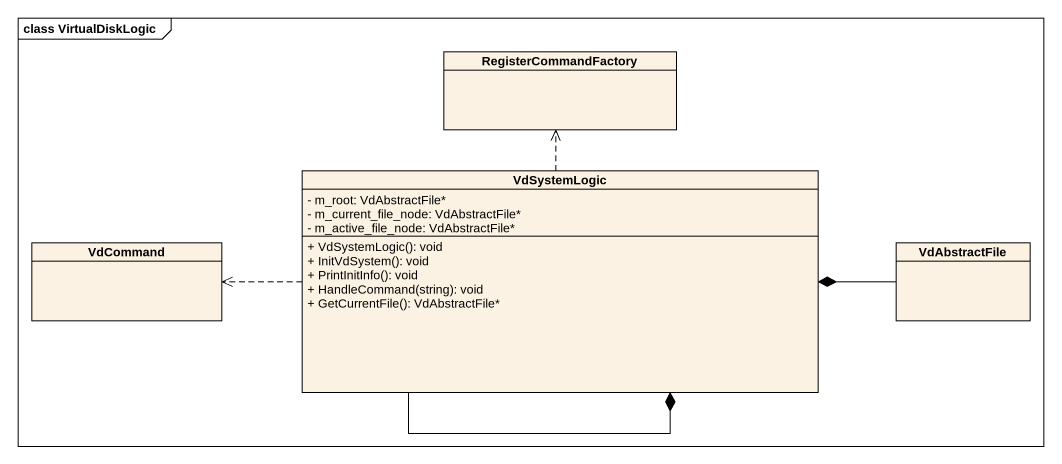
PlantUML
@startuml
mainframe class VirtualDiskLogic
hide circle
hide empty members
skinparam classAttributeIconSize 0
class RegisterCommandFactory
class VdSystemLogic {
  - m_root: VdAbstractFile*
  - m_current_file_node: VdAbstractFile*
  - m_active_file_node: VdAbstractFile*
  + VdSystemLogic(): void
  + InitVdSystem(): void
  + PrintInitInfo(): void
  + HandleCommand(string): void
  + GetCurrentFile(): VdAbstractFile*
}
class VdCommand
class VdAbstractFile
VdSystemLogic .up.> RegisterCommandFactory
VdSystemLogic --* VdSystemLogic
VdSystemLogic .left.> VdCommand
VdAbstractFile -left-* VdSystemLogic
@enduml
